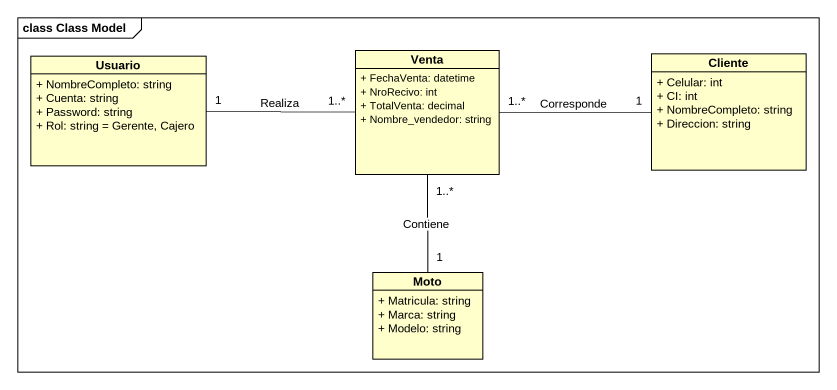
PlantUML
@startuml
mainframe class Class Model
hide circle
hide empty members
skinparam classAttributeIconSize 0
class Usuario {
  + NombreCompleto: string
  + Cuenta: string
  + Password: string
  + Rol: string = Gerente, Cajero
}
class Venta {
  + FechaVenta: datetime
  + NroRecivo: int
  + TotalVenta: decimal
  + Nombre_vendedor: string
}
class Cliente {
  + Celular: int
  + CI: int
  + NombreCompleto: string
  + Direccion: string
}
class Moto {
  + Matricula: string
  + Marca: string
  + Modelo: string
}
Usuario "1" -right- "1..*" Venta : Realiza
Venta "1..*" -right- "1" Cliente : Corresponde
Venta "1..*" -- "1" Moto : Contiene
@enduml
